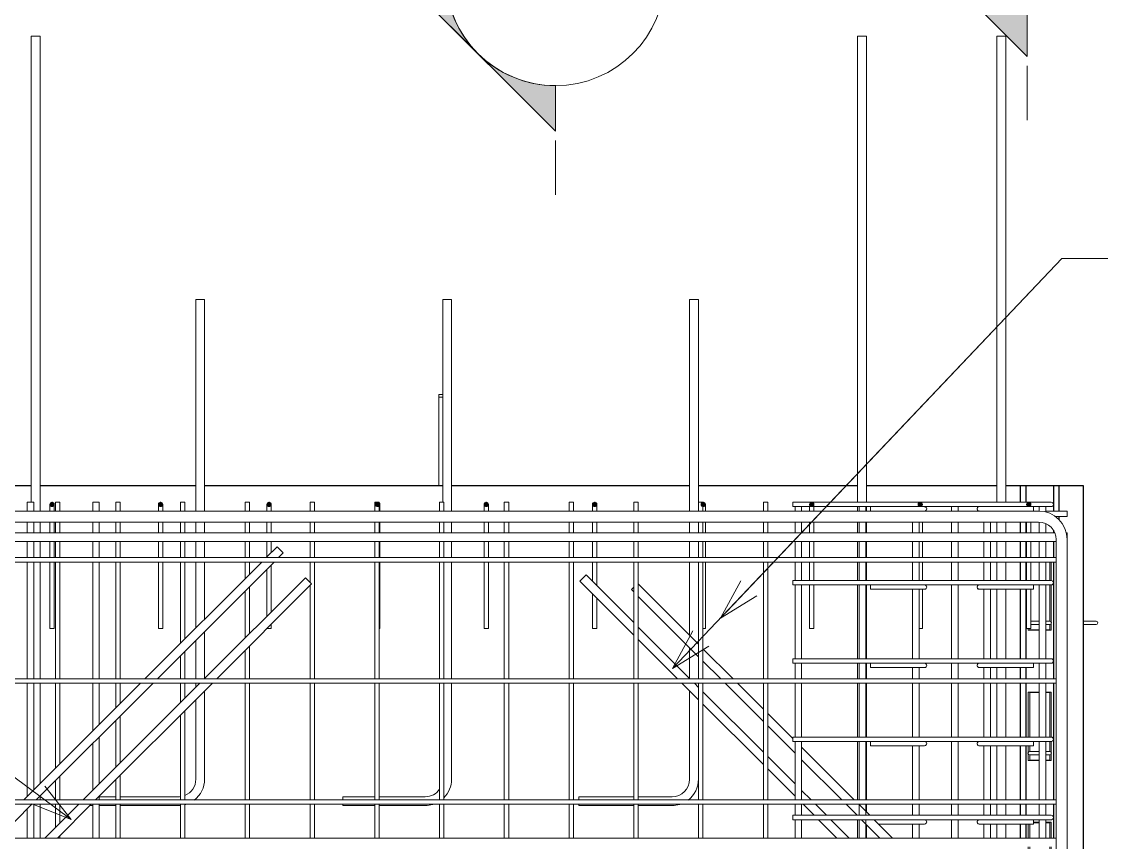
# Model space of a CAD drawing. Header units: millimetres. Extents: x 65441 to 98797, y 2255 to 31386.
# Drawn here: x 68707 to 70675, y 5549 to 7046 of the extents above; entities that cross this region are included whole.
import ezdxf

# ---------------------------------------------------------------- set-up
doc = ezdxf.new("R2010")
doc.units = ezdxf.units.MM
for name, color, linetype, lineweight in [('A-GENM', 13, 'Continuous', 18), ('A-WALL', 113, 'Continuous', 25), ('G-ANNO-SYMB', 111, 'Continuous', 9), ('S-RBAR', 171, 'Continuous', 18), ('S-RBAR-IDEN', 171, 'Continuous', 9)]:
    doc.layers.add(name, color=color, linetype=linetype, lineweight=lineweight)

# ---------------------------------------------------------------- blocks, each defined once
blk = doc.blocks.new('loopbox down bent - Wire Loop-600440-Elevation Front')
at = {"layer": 'A-GENM'}
for p, q in [((70644.6, 3908.8), (70643, 3908.8)), ((70643, 3902.7), (70644.6, 3902.7)), ((70668.9, 3905.8), (70668.1, 3905.8))]:
    blk.add_line(p, q, dxfattribs=at)
at = {"layer": 'A-GENM', "flags": 128}
for points in [[(70644.6, 3908.8), (70656.5, 3908.8), (70664.4, 3908.8), (70665.8, 3908.8)], [(70665.8, 3908.8), (70661.8, 3908.8), (70651.5, 3908.8), (70644.6, 3908.8)], [(70644.6, 3902.7), (70656.5, 3902.7), (70664.4, 3902.7), (70665.8, 3902.7)], [(70665.8, 3902.7), (70661.8, 3902.7), (70651.5, 3902.7), (70644.6, 3902.7)], [(70665.8, 3908.8), (70668.3, 3907.4), (70668.8, 3905.8)], [(70668.8, 3905.8), (70667.4, 3903.2), (70665.8, 3902.7)]]:
    blk.add_lwpolyline(points, dxfattribs=at)
blk = doc.blocks.new('loopbox down bent - Wire Loop-V7-Elevation Front')
at = {"layer": 'A-GENM'}
for p, q in [((70542, 5823.7), (70542, 5741.6)), ((70543.2, 5823.7), (70542.1, 5823.7)), ((70543.2, 5823.7), (70544.8, 5823.7)), ((70544.8, 5823.7), (70544.8, 5741.6)), ((70544.8, 5823.7), (70562, 5823.7)), ((70562, 5822.8), (70544.8, 5822.8)), ((70574, 5823.7), (70581.2, 5823.7)), ((70581.2, 5822.8), (70574, 5822.8)), ((70581.2, 5823.7), (70582.8, 5823.7)), ((70581.2, 5823.7), (70581.2, 5741.6)), ((70584, 5823.7), (70582.8, 5823.7)), ((70584, 5741.6), (70584, 5823.7)), ((70581.2, 5733.6), (70581.2, 5715.2)), ((70584, 5711.3), (70584, 5733.6)), ((70542, 5725.6), (70542, 5713.3)), ((70542, 5713.2), (70542, 5698.8)), ((70544.5, 5715.3), (70544.7, 5715.3)), ((70544.7, 5709.2), (70544.5, 5709.2)), ((70544.8, 5725.6), (70544.8, 5715.2)), ((70544.8, 5709.3), (70544.8, 5698.8)), ((70581.2, 5709.3), (70581.2, 5698.8)), ((70581.4, 5715.3), (70581.6, 5715.3)), ((70581.6, 5709.2), (70581.4, 5709.2)), ((70584, 5698.8), (70584, 5711.2)), ((70542.1, 5698.8), (70543.2, 5698.8)), ((70544.8, 5698.8), (70543.2, 5698.8)), ((70544.8, 5699.6), (70562, 5699.6)), ((70562, 5698.8), (70544.8, 5698.8)), ((70574, 5699.6), (70581.2, 5699.6)), ((70581.2, 5698.8), (70574, 5698.8)), ((70582.8, 5698.8), (70581.2, 5698.8)), ((70582.8, 5698.8), (70584, 5698.8))]:
    blk.add_line(p, q, dxfattribs=at)
at = {"layer": 'A-GENM', "flags": 128}
for points in [[(70541.5, 5712.3), (70542.9, 5714.8), (70544.5, 5715.3)], [(70544.5, 5709.2), (70542, 5710.6), (70541.5, 5712.3)], [(70562, 5715.3), (70555.3, 5715.3), (70546.5, 5715.3), (70544.5, 5715.3)], [(70544.5, 5709.2), (70548.5, 5709.2), (70558.7, 5709.2), (70562, 5709.2)], [(70581.6, 5715.3), (70577.6, 5715.3), (70574, 5715.3)], [(70574, 5709.2), (70579.6, 5709.2), (70581.6, 5709.2)], [(70581.6, 5715.3), (70584.1, 5713.9), (70584.6, 5712.3)], [(70584.6, 5712.3), (70583.2, 5709.7), (70581.6, 5709.2)]]:
    blk.add_lwpolyline(points, dxfattribs=at)
at = {"layer": 'A-GENM'}
for start_param, end_param in [(0.108567, 0.261799), (2.879793, 3.101861), (5.759587, 6.174619), (3.255247, 3.349095)]:
    blk.add_ellipse((70548.6, 5712.3), major_axis=(0, 3.04), ratio=0.992467, start_param=start_param, end_param=end_param, dxfattribs=at)
blk = doc.blocks.new('loopbox down bent - Wire Loop-V8-Elevation Front')
at = {"layer": 'A-GENM'}
for p, q in [((70542, 5582.9), (70542, 5557.5)), ((70544.8, 5582.9), (70544.8, 5557.5)), ((70551.5, 5586.2), (70562, 5586.2)), ((70562, 5585.3), (70551.5, 5585.3)), ((70574, 5586.2), (70581.2, 5586.2)), ((70581.2, 5585.3), (70574, 5585.3)), ((70581.2, 5586.2), (70582.8, 5586.2)), ((70581.2, 5586.2), (70581.2, 5557.5)), ((70584, 5586.2), (70582.8, 5586.2)), ((70584, 5557.5), (70584, 5586.2)), ((70542, 5541.5), (70542, 5517.3)), ((70544.8, 5541.5), (70544.8, 5517.3)), ((70581.2, 5541.5), (70581.2, 5517.3)), ((70584, 5517.3), (70584, 5541.5)), ((70542, 5497.3), (70542, 5475.8)), ((70544.8, 5497.3), (70544.8, 5477.7)), ((70581.2, 5497.3), (70581.2, 5477.7)), ((70584, 5473.8), (70584, 5497.3)), ((70542, 5475.7), (70542, 5461.3)), ((70544.5, 5477.8), (70544.7, 5477.8)), ((70544.7, 5471.7), (70544.5, 5471.7)), ((70544.8, 5471.8), (70544.8, 5461.3)), ((70581.2, 5471.8), (70581.2, 5461.3)), ((70581.4, 5477.8), (70581.6, 5477.8)), ((70581.6, 5471.7), (70581.4, 5471.7)), ((70584, 5461.3), (70584, 5473.7)), ((70542.1, 5461.3), (70543.2, 5461.3)), ((70544.8, 5461.3), (70543.2, 5461.3)), ((70544.8, 5462.1), (70562, 5462.1)), ((70562, 5461.3), (70544.8, 5461.3)), ((70574, 5462.1), (70581.2, 5462.1)), ((70581.2, 5461.3), (70574, 5461.3)), ((70582.8, 5461.3), (70581.2, 5461.3)), ((70582.8, 5461.3), (70584, 5461.3))]:
    blk.add_line(p, q, dxfattribs=at)
at = {"layer": 'A-GENM', "flags": 128}
for points in [[(70541.5, 5474.7), (70542.9, 5477.3), (70544.5, 5477.8)], [(70544.5, 5471.7), (70542, 5473.1), (70541.5, 5474.7)], [(70562, 5477.8), (70555.3, 5477.8), (70546.5, 5477.8), (70544.5, 5477.8)], [(70544.5, 5471.7), (70548.5, 5471.7), (70558.7, 5471.7), (70562, 5471.7)], [(70581.6, 5477.8), (70577.6, 5477.8), (70574, 5477.8)], [(70574, 5471.7), (70579.6, 5471.7), (70581.6, 5471.7)], [(70581.6, 5477.8), (70584.1, 5476.4), (70584.6, 5474.7)], [(70584.6, 5474.7), (70583.2, 5472.2), (70581.6, 5471.7)]]:
    blk.add_lwpolyline(points, dxfattribs=at)
at = {"layer": 'A-GENM'}
for start_param, end_param in [(0.108567, 0.261799), (2.879793, 3.101861), (5.759587, 6.174619), (3.255247, 3.349095)]:
    blk.add_ellipse((70548.6, 5474.7), major_axis=(0, 3.04), ratio=0.992467, start_param=start_param, end_param=end_param, dxfattribs=at)
blk = doc.blocks.new('loopbox down bent - Wire Loop-V9-Elevation Front')
at = {"layer": 'A-GENM'}
for p, q in [((70562, 6060.3), (70547, 6060.3)), ((70581.2, 6060.3), (70574, 6060.3)), ((70581.2, 6060.7), (70581.2, 6027)), ((70584, 6027), (70584, 6060.7)), ((70581.2, 6019), (70581.2, 5952.7)), ((70584, 5948.8), (70584, 6019)), ((70581.2, 5946.8), (70581.2, 5936.3)), ((70581.4, 5952.8), (70581.6, 5952.8)), ((70581.6, 5946.7), (70581.4, 5946.7)), ((70584, 5936.3), (70584, 5948.7)), ((70542, 5939.7), (70542, 5936.3)), ((70542.1, 5936.3), (70543.2, 5936.3)), ((70544.8, 5936.3), (70543.2, 5936.3)), ((70544.8, 5939.7), (70544.8, 5936.3)), ((70544.8, 5937.1), (70562, 5937.1)), ((70562, 5936.3), (70544.8, 5936.3)), ((70574, 5937.1), (70581.2, 5937.1)), ((70581.2, 5936.3), (70574, 5936.3)), ((70582.8, 5936.3), (70581.2, 5936.3)), ((70582.8, 5936.3), (70584, 5936.3))]:
    blk.add_line(p, q, dxfattribs=at)
at = {"layer": 'A-GENM', "flags": 128}
for points in [[(70562, 5952.8), (70555.3, 5952.8), (70547, 5952.8)], [(70547, 5946.7), (70548.5, 5946.7), (70558.7, 5946.7), (70562, 5946.7)], [(70581.6, 5952.8), (70577.6, 5952.8), (70574, 5952.8)], [(70574, 5946.7), (70579.6, 5946.7), (70581.6, 5946.7)], [(70581.6, 5952.8), (70584.1, 5951.4), (70584.6, 5949.8)], [(70584.6, 5949.8), (70583.2, 5947.2), (70581.6, 5946.7)]]:
    blk.add_lwpolyline(points, dxfattribs=at)
at = {"layer": 'A-GENM'}
for start_param, end_param in [(0.108567, 0.261799), (2.879793, 3.101861), (5.759587, 6.174619), (3.255247, 3.349095)]:
    blk.add_ellipse((70548.6, 5949.8), major_axis=(0, 3.04), ratio=0.992467, start_param=start_param, end_param=end_param, dxfattribs=at)
blk = doc.blocks.new('RR spread anchor face based - RR-SA-2_5-250-V10-Elevation Front')
at = {"layer": 'A-GENM'}
for p, q in [((69468, 6361.2), (69468, 6366.2)), ((69468, 6366.2), (69475, 6366.2)), ((69468, 6199.7), (69468, 6361.2)), ((69475, 6361.2), (69468, 6361.2))]:
    blk.add_line(p, q, dxfattribs=at)
blk = doc.blocks.new('Detail View - M_Section Head - Filled SHOP DWG-600895-Elevation Front')
at = {"layer": 'G-ANNO-SYMB'}
h = blk.add_hatch(color=256, dxfattribs=at)
edge = h.paths.add_edge_path()
edge.add_line((70755.3, 4802.6), (70838.2, 4802.6))
edge.add_arc((71038.2, 4802.6), 200, 180, 225)
edge.add_line((70896.8, 4661.2), (70755.3, 4802.6))
h = blk.add_hatch(color=256, dxfattribs=at)
edge = h.paths.add_edge_path()
edge.add_line((71321, 4802.6), (71179.6, 4661.2))
edge.add_arc((71038.2, 4802.6), 200, 315, 360)
edge.add_line((71238.2, 4802.6), (71321, 4802.6))
h = blk.add_hatch(color=256, dxfattribs=at)
edge = h.paths.add_edge_path()
edge.add_line((71038.2, 4519.8), (70896.8, 4661.2))
edge.add_arc((71038.2, 4802.6), 200, 225, 270)
edge.add_line((71038.2, 4602.6), (71038.2, 4519.8))
h = blk.add_hatch(color=256, dxfattribs=at)
edge = h.paths.add_edge_path()
edge.add_line((71038.2, 4519.8), (71038.2, 4602.6))
edge.add_arc((71038.2, 4802.6), 200, 270, 315)
edge.add_line((71179.6, 4661.2), (71038.2, 4519.8))
for p, q in [((71038.2, 4519.8), (70755.3, 4802.6)), ((70838.2, 4802.6), (70755.3, 4802.6)), ((70755.3, 4802.6), (70896.8, 4661.2)), ((70838.2, 4802.6), (70755.3, 4802.6)), ((71038.2, 4519.8), (71321, 4802.6)), ((71179.6, 4661.2), (71321, 4802.6)), ((71238.2, 4802.6), (71321, 4802.6)), ((71321, 4802.6), (71238.2, 4802.6)), ((70896.8, 4661.2), (71038.2, 4519.8)), ((71038.2, 4519.8), (71179.6, 4661.2)), ((71038.2, 4602.6), (71038.2, 4519.8)), ((71038.2, 4519.8), (71038.2, 4602.6))]:
    blk.add_line(p, q, dxfattribs=at)
for start, end in [(360, 180), (180, 360), (180, 225), (315, 0), (225, 270), (270, 315)]:
    blk.add_arc((71038.2, 4802.6), 200, start, end, dxfattribs=at)

msp = doc.modelspace()

# ---------------------------------------------------------------- hatches: boundary and pattern name
at = {"layer": 'S-RBAR'}
h = msp.add_hatch(color=256, dxfattribs=at)
edge = h.paths.add_edge_path()
edge.add_arc((68763, 6165.7), 4, 0, 360)
for points in [[(68763, 6161.7), (68767, 6165.7), (68763, 6169.7), (68759, 6165.7), (68760.5, 6164.3)], [(68960.8, 6161.7), (68964.8, 6165.7), (68960.8, 6169.7), (68956.8, 6165.7)], [(69158.6, 6161.7), (69162.6, 6165.7), (69158.6, 6169.7), (69154.6, 6165.7), (69156.7, 6163.6)], [(69356.4, 6161.7), (69360.4, 6165.7), (69356.4, 6169.7), (69352.4, 6165.7)], [(69554.2, 6161.7), (69558.2, 6165.7), (69554.2, 6169.7), (69550.2, 6165.7), (69553, 6162.9)], [(69751.9, 6161.7), (69755.9, 6165.7), (69751.9, 6169.7), (69747.9, 6165.7)], [(69949.7, 6161.7), (69953.7, 6165.7), (69949.7, 6169.7), (69945.7, 6165.7), (69949.2, 6162.2)], [(70147.5, 6161.7), (70151.5, 6165.7), (70147.5, 6169.7), (70143.5, 6165.7)], [(70345.3, 6161.7), (70349.3, 6165.7), (70345.3, 6169.7), (70341.3, 6165.7)], [(70543, 6161.7), (70547, 6165.7), (70543, 6169.7), (70539, 6165.7)]]:
    msp.add_hatch(color=256, dxfattribs=at).paths.add_polyline_path(points)
h = msp.add_hatch(color=256, dxfattribs=at)
edge = h.paths.add_edge_path()
edge.add_arc((68960.8, 6165.7), 4, 0, 360)
h = msp.add_hatch(color=256, dxfattribs=at)
edge = h.paths.add_edge_path()
edge.add_arc((69158.6, 6165.7), 4, 0, 360)
h = msp.add_hatch(color=256, dxfattribs=at)
edge = h.paths.add_edge_path()
edge.add_arc((69356.4, 6165.7), 4, 0, 360)
h = msp.add_hatch(color=256, dxfattribs=at)
edge = h.paths.add_edge_path()
edge.add_arc((69554.2, 6165.7), 4, 0, 360)
h = msp.add_hatch(color=256, dxfattribs=at)
edge = h.paths.add_edge_path()
edge.add_arc((69751.9, 6165.7), 4, 0, 360)
h = msp.add_hatch(color=256, dxfattribs=at)
edge = h.paths.add_edge_path()
edge.add_arc((69949.7, 6165.7), 4, 0, 360)
h = msp.add_hatch(color=256, dxfattribs=at)
edge = h.paths.add_edge_path()
edge.add_arc((70147.5, 6165.7), 4, 0, 360)
h = msp.add_hatch(color=256, dxfattribs=at)
edge = h.paths.add_edge_path()
edge.add_arc((70345.3, 6165.7), 4, 0, 360)
h = msp.add_hatch(color=256, dxfattribs=at)
edge = h.paths.add_edge_path()
edge.add_arc((70543, 6165.7), 4, 0, 360)

# ---------------------------------------------------------------- linework, layer by layer
at = {"layer": 'A-WALL'}
for p, q in [((68725, 6199.7), (68391, 6199.7)), ((69025, 6199.7), (68741, 6199.7)), ((69475, 6199.7), (69041, 6199.7)), ((69925, 6199.7), (69491, 6199.7)), ((70231, 6199.7), (69941, 6199.7)), ((70485, 6199.7), (70247, 6199.7)), ((70643, 6199.7), (70501, 6199.7)), ((70528, 6169.7), (70528, 6199.7)), ((70538, 6169.7), (70538, 6199.7)), ((70588, 6199.7), (70588, 6153.7)), ((70598, 6199.7), (70598, 6153.7)), ((70643, 3269.7), (70643, 6199.7)), ((70598, 6143.7), (70598, 6138.2)), ((70528, 6114.2), (70528, 6133.7)), ((70538, 6114.2), (70538, 6133.7)), ((70588, 6118.7), (70588, 6114.2)), ((70528, 6068.7), (70528, 6098.2)), ((70538, 6068.7), (70538, 6098.2)), ((70588, 6098.2), (70588, 6068.7)), ((70528, 6027), (70528, 6060.7)), ((70538, 6027), (70538, 6060.7)), ((70588, 6060.7), (70588, 5847.8)), ((70528, 5884.3), (70528, 6011)), ((70538, 5884.3), (70538, 6011)), ((70528, 5847.8), (70528, 5868.3)), ((70538, 5847.8), (70538, 5868.3)), ((70528, 5741.6), (70528, 5839.8)), ((70538, 5741.6), (70538, 5839.8)), ((70588, 5839.8), (70588, 5627)), ((70528, 5627), (70528, 5725.6)), ((70538, 5627), (70538, 5725.6)), ((70528, 5598.9), (70528, 5619)), ((70538, 5598.9), (70538, 5619)), ((70588, 5619), (70588, 5557.5)), ((70528, 5557.5), (70528, 5582.9)), ((70538, 5557.5), (70538, 5582.9))]:
    msp.add_line(p, q, dxfattribs=at)
at = {"layer": 'G-ANNO-SYMB'}
for p, q in [((70540.3, 6965.3), (70540.3, 6866.2)), ((69680.3, 6829.4), (69680.3, 6730.3))]:
    msp.add_line(p, q, dxfattribs=at)
at = {"layer": 'S-RBAR'}
for p, q in [((68725, 7019.7), (68725, 6169.7)), ((68725, 7019.7), (68741, 7019.7)), ((68741, 7019.7), (68741, 6153.7)), ((70231, 7019.7), (70231, 6169.7)), ((70231, 7019.7), (70247, 7019.7)), ((70247, 7019.7), (70247, 6169.7)), ((70485, 7019.7), (70485, 6169.7)), ((70485, 7019.7), (70501, 7019.7)), ((70501, 7019.7), (70501, 6169.7)), ((69025, 6539.7), (69025, 6153.7)), ((69025, 6539.7), (69041, 6539.7)), ((69041, 6539.7), (69041, 6153.7)), ((69475, 6539.7), (69475, 6169.7)), ((69475, 6539.7), (69491, 6539.7)), ((69491, 6539.7), (69491, 6153.7)), ((69925, 6539.7), (69925, 6153.7)), ((69925, 6539.7), (69941, 6539.7)), ((69941, 6539.7), (69941, 6153.7)), ((68729.6, 6169.7), (68717.6, 6169.7)), ((68717.6, 6153.7), (68717.6, 6169.7)), ((68729.6, 6153.7), (68729.6, 6169.7)), ((68763, 6169.7), (68759, 6165.7)), ((68759, 6154.3), (68759, 6165.7)), ((68759, 6165.7), (68760.5, 6164.3)), ((68760.5, 6164.3), (68763, 6161.7)), ((68767, 6165.7), (68763, 6169.7)), ((68763, 6161.7), (68767, 6165.7)), ((68767, 6154.3), (68767, 6165.7)), ((68777, 6169.7), (68769, 6169.7)), ((68769, 6153.7), (68769, 6169.7)), ((68777, 6153.7), (68777, 6169.7)), ((68849, 6169.7), (68837, 6169.7)), ((68837, 6153.7), (68837, 6169.7)), ((68849, 6153.7), (68849, 6169.7)), ((68887, 6169.7), (68879, 6169.7)), ((68879, 6153.7), (68879, 6169.7)), ((68887, 6153.7), (68887, 6169.7)), ((68960.8, 6169.7), (68956.8, 6165.7)), ((68956.8, 6154.3), (68956.8, 6165.7)), ((68956.8, 6165.7), (68960.8, 6161.7)), ((68964.8, 6165.7), (68960.8, 6169.7)), ((68960.8, 6161.7), (68964.8, 6165.7)), ((68964.8, 6154.3), (68964.8, 6165.7)), ((69005.1, 6169.7), (68997.1, 6169.7)), ((68997.1, 6153.7), (68997.1, 6169.7)), ((69005.1, 6153.7), (69005.1, 6169.7)), ((69123.1, 6169.7), (69115.1, 6169.7)), ((69115.1, 6153.7), (69115.1, 6169.7)), ((69123.1, 6153.7), (69123.1, 6169.7)), ((69158.6, 6169.7), (69154.6, 6165.7)), ((69154.6, 6154.3), (69154.6, 6165.7)), ((69154.6, 6165.7), (69156.7, 6163.6)), ((69156.7, 6163.6), (69158.6, 6161.7)), ((69162.6, 6165.7), (69158.6, 6169.7)), ((69158.6, 6161.7), (69162.6, 6165.7)), ((69162.6, 6154.3), (69162.6, 6165.7)), ((69241.1, 6169.7), (69233.1, 6169.7)), ((69233.1, 6153.7), (69233.1, 6169.7)), ((69241.1, 6153.7), (69241.1, 6169.7)), ((69359.2, 6169.7), (69351.2, 6169.7)), ((69351.2, 6153.7), (69351.2, 6169.7)), ((69356.4, 6169.7), (69352.4, 6165.7)), ((69352.4, 6165.7), (69356.4, 6161.7)), ((69360.4, 6165.7), (69356.4, 6169.7)), ((69356.4, 6161.7), (69360.4, 6165.7)), ((69359.2, 6153.7), (69359.2, 6169.7)), ((69360.4, 6154.3), (69360.4, 6165.7)), ((69477.2, 6169.7), (69469.2, 6169.7)), ((69469.2, 6153.7), (69469.2, 6169.7)), ((69477.2, 6153.7), (69477.2, 6169.7)), ((69554.2, 6169.7), (69550.2, 6165.7)), ((69550.2, 6154.3), (69550.2, 6165.7)), ((69550.2, 6165.7), (69553, 6162.9)), ((69553, 6162.9), (69554.2, 6161.7)), ((69558.2, 6165.7), (69554.2, 6169.7)), ((69554.2, 6161.7), (69558.2, 6165.7)), ((69558.2, 6154.3), (69558.2, 6165.7)), ((69595.2, 6169.7), (69587.2, 6169.7)), ((69587.2, 6153.7), (69587.2, 6169.7)), ((69595.2, 6153.7), (69595.2, 6169.7)), ((69713.2, 6169.7), (69705.2, 6169.7)), ((69705.2, 6153.7), (69705.2, 6169.7)), ((69713.2, 6153.7), (69713.2, 6169.7)), ((69751.9, 6169.7), (69747.9, 6165.7)), ((69747.9, 6154.3), (69747.9, 6165.7)), ((69747.9, 6165.7), (69751.9, 6161.7)), ((69755.9, 6165.7), (69751.9, 6169.7)), ((69751.9, 6161.7), (69755.9, 6165.7)), ((69755.9, 6154.3), (69755.9, 6165.7)), ((69831.3, 6169.7), (69823.3, 6169.7)), ((69823.3, 6153.7), (69823.3, 6169.7)), ((69831.3, 6153.7), (69831.3, 6169.7)), ((69949.3, 6169.7), (69941.3, 6169.7)), ((69941.3, 6153.7), (69941.3, 6169.7)), ((69949.7, 6169.7), (69945.7, 6165.7)), ((69945.7, 6165.7), (69949.2, 6162.2)), ((69949.2, 6162.2), (69949.7, 6161.7)), ((69949.3, 6153.7), (69949.3, 6169.7)), ((69953.7, 6165.7), (69949.7, 6169.7)), ((69949.7, 6161.7), (69953.7, 6165.7)), ((69953.7, 6154.3), (69953.7, 6165.7)), ((70067.3, 6169.7), (70059.3, 6169.7)), ((70059.3, 6153.7), (70059.3, 6169.7)), ((70067.3, 6153.7), (70067.3, 6169.7)), ((70113, 6169.7), (70564, 6169.7)), ((70113, 6161.7), (70113, 6169.7)), ((70113, 6161.7), (70564, 6161.7)), ((70117, 6153.7), (70117, 6161.7)), ((70129, 6153.7), (70129, 6161.7)), ((70147.5, 6169.7), (70143.5, 6165.7)), ((70143.5, 6165.7), (70147.5, 6161.7)), ((70143.5, 6154.3), (70143.5, 6162.9)), ((70151.5, 6165.7), (70147.5, 6169.7)), ((70147.5, 6161.7), (70151.5, 6165.7)), ((70151.5, 6154.3), (70151.5, 6162.9)), ((70231, 6161.7), (70231, 6153.7)), ((70234, 6153.7), (70234, 6161.7)), ((70246, 6153.7), (70246, 6161.7)), ((70247, 6161.7), (70247, 6153.7)), ((70254.6, 6153.7), (70254.6, 6161.7)), ((70345.3, 6169.7), (70341.3, 6165.7)), ((70341.3, 6165.7), (70345.3, 6161.7)), ((70349.3, 6165.7), (70345.3, 6169.7)), ((70345.3, 6161.7), (70349.3, 6165.7)), ((70402.4, 6153.7), (70402.4, 6161.7)), ((70414.4, 6153.7), (70414.4, 6161.7)), ((70543, 6169.7), (70539, 6165.7)), ((70539, 6165.7), (70543, 6161.7)), ((70547, 6165.7), (70543, 6169.7)), ((70543, 6161.7), (70547, 6165.7)), ((70551.5, 6161.7), (70551.5, 6153.7)), ((70562, 6153.6), (70562, 6161.7)), ((70584, 6169.7), (70564, 6169.7)), ((70584, 6161.7), (70564, 6161.7)), ((70574, 6152), (70574, 6161.7)), ((66965, 6153.7), (70561, 6153.7)), ((70561, 6153.7), (70562, 6153.7)), ((70574, 6153.7), (70613, 6153.7)), ((70591, 6143.7), (70613, 6143.7)), ((70613, 6143.7), (70613, 6153.7)), ((66965, 6133.7), (70561, 6133.7)), ((68717.6, 6114.2), (68717.6, 6133.7)), ((68729.6, 6114.2), (68729.6, 6133.7)), ((68741, 6133.7), (68741, 6114.2)), ((68759, 6114.2), (68759, 6133.7)), ((68767, 6114.2), (68767, 6133.7)), ((68769, 6133.7), (68769, 6114.2)), ((68769, 6114.2), (68769, 6133.7)), ((68777, 6133.7), (68777, 6114.2)), ((68777, 6114.2), (68777, 6133.7)), ((68837, 6114.2), (68837, 6133.7)), ((68849, 6114.2), (68849, 6133.7)), ((68879, 6133.7), (68879, 6114.2)), ((68879, 6114.2), (68879, 6133.7)), ((68887, 6133.7), (68887, 6114.2)), ((68887, 6114.2), (68887, 6133.7)), ((68956.8, 6114.2), (68956.8, 6133.7)), ((68964.8, 6114.2), (68964.8, 6133.7)), ((68997.1, 6133.7), (68997.1, 6114.2)), ((68997.1, 6114.2), (68997.1, 6133.7)), ((69005.1, 6133.7), (69005.1, 6114.2)), ((69005.1, 6114.2), (69005.1, 6133.7)), ((69025, 6133.7), (69025, 6114.2)), ((69041, 6133.7), (69041, 6114.2)), ((69115.1, 6133.7), (69115.1, 6114.2)), ((69115.1, 6114.2), (69115.1, 6133.7)), ((69123.1, 6133.7), (69123.1, 6114.2)), ((69123.1, 6114.2), (69123.1, 6133.7)), ((69154.6, 6114.2), (69154.6, 6133.7)), ((69162.6, 6114.2), (69162.6, 6133.7)), ((69233.1, 6133.7), (69233.1, 6114.2)), ((69233.1, 6114.2), (69233.1, 6133.7)), ((69241.1, 6133.7), (69241.1, 6114.2)), ((69241.1, 6114.2), (69241.1, 6133.7)), ((69351.2, 6133.7), (69351.2, 6114.2)), ((69351.2, 6114.2), (69351.2, 6133.7)), ((69359.2, 6133.7), (69359.2, 6114.2)), ((69359.2, 6114.2), (69359.2, 6133.7)), ((69360.4, 6114.2), (69360.4, 6133.7)), ((69469.2, 6133.7), (69469.2, 6114.2)), ((69469.2, 6114.2), (69469.2, 6133.7)), ((69477.2, 6133.7), (69477.2, 6114.2)), ((69477.2, 6114.2), (69477.2, 6133.7)), ((69491, 6133.7), (69491, 6114.2)), ((69550.2, 6114.2), (69550.2, 6133.7)), ((69558.2, 6114.2), (69558.2, 6133.7)), ((69587.2, 6133.7), (69587.2, 6114.2)), ((69587.2, 6114.2), (69587.2, 6133.7)), ((69595.2, 6133.7), (69595.2, 6114.2)), ((69595.2, 6114.2), (69595.2, 6133.7)), ((69705.2, 6133.7), (69705.2, 6114.2)), ((69705.2, 6114.2), (69705.2, 6133.7)), ((69713.2, 6133.7), (69713.2, 6114.2)), ((69713.2, 6114.2), (69713.2, 6133.7)), ((69747.9, 6114.2), (69747.9, 6133.7)), ((69755.9, 6114.2), (69755.9, 6133.7)), ((69823.3, 6133.7), (69823.3, 6114.2)), ((69823.3, 6114.2), (69823.3, 6133.7)), ((69831.3, 6133.7), (69831.3, 6114.2)), ((69831.3, 6114.2), (69831.3, 6133.7)), ((69925, 6133.7), (69925, 6114.2)), ((69941, 6133.7), (69941, 6114.2)), ((69941.3, 6133.7), (69941.3, 6114.2)), ((69941.3, 6114.2), (69941.3, 6133.7)), ((69949.3, 6133.7), (69949.3, 6114.2)), ((69949.3, 6114.2), (69949.3, 6133.7)), ((69953.7, 6114.2), (69953.7, 6133.7)), ((70059.3, 6133.7), (70059.3, 6114.2)), ((70059.3, 6114.2), (70059.3, 6133.7)), ((70067.3, 6133.7), (70067.3, 6114.2)), ((70067.3, 6114.2), (70067.3, 6133.7)), ((70117, 6114.2), (70117, 6133.7)), ((70129, 6114.2), (70129, 6133.7)), ((70143.5, 6114.2), (70143.5, 6133.7)), ((70151.5, 6114.2), (70151.5, 6133.7)), ((70231, 6133.7), (70231, 6114.2)), ((70234, 6114.2), (70234, 6133.7)), ((70246, 6114.2), (70246, 6133.7)), ((70247, 6133.7), (70247, 6114.2)), ((70331, 6114.2), (70331, 6133.7)), ((70343, 6114.2), (70343, 6133.7)), ((70349.3, 6114.2), (70349.3, 6133.7)), ((70402.4, 6114.2), (70402.4, 6133.7)), ((70414.4, 6114.2), (70414.4, 6133.7)), ((70461.3, 6114.2), (70461.3, 6133.7)), ((70473.3, 6114.2), (70473.3, 6133.7)), ((70485, 6133.7), (70485, 6114.2)), ((70501, 6133.7), (70501, 6114.2)), ((70539, 6114.2), (70539, 6133.7)), ((70547, 6114.2), (70547, 6133.7)), ((70562, 6114.2), (70562, 6133.6)), ((70574, 6114.2), (70574, 6130.7)), ((66935.9, 6114.2), (70590.2, 6114.2)), ((70593, 6101.7), (70593, 5353.7)), ((70611.4, 6114.2), (70613, 6114.2)), ((70613, 6101.7), (70613, 6114.2)), ((70613, 6101.7), (70613, 5353.7)), ((66933, 6098.2), (70593, 6098.2)), ((68717.6, 6068.7), (68717.6, 6098.2)), ((68729.6, 6068.7), (68729.6, 6098.2)), ((68741, 6098.2), (68741, 6068.7)), ((68759, 6068.7), (68759, 6098.2)), ((68767, 6068.7), (68767, 6098.2)), ((68769, 6098.2), (68769, 6068.7)), ((68769, 6068.7), (68769, 6098.2)), ((68777, 6098.2), (68777, 6068.7)), ((68777, 6068.7), (68777, 6098.2)), ((68837, 6068.7), (68837, 6098.2)), ((68849, 6068.7), (68849, 6098.2)), ((68879, 6098.2), (68879, 6068.7)), ((68879, 6068.7), (68879, 6098.2)), ((68887, 6098.2), (68887, 6068.7)), ((68887, 6068.7), (68887, 6098.2)), ((68956.8, 6068.7), (68956.8, 6098.2)), ((68964.8, 6068.7), (68964.8, 6098.2)), ((68997.1, 6098.2), (68997.1, 6068.7)), ((68997.1, 6068.7), (68997.1, 6098.2)), ((69005.1, 6098.2), (69005.1, 6068.7)), ((69005.1, 6068.7), (69005.1, 6098.2)), ((69025, 6098.2), (69025, 6068.7)), ((69041, 6098.2), (69041, 6068.7)), ((69115.1, 6098.2), (69115.1, 6068.7)), ((69115.1, 6068.7), (69115.1, 6098.2)), ((69123.1, 6098.2), (69123.1, 6068.7)), ((69123.1, 6068.7), (69123.1, 6098.2)), ((69173, 6088.5), (69153.2, 6068.7)), ((69154.6, 6070.1), (69154.6, 6098.2)), ((69162.6, 6078.1), (69162.6, 6098.2)), ((69173, 6088.5), (69184.3, 6077.2)), ((69233.1, 6098.2), (69233.1, 6068.7)), ((69233.1, 6068.7), (69233.1, 6098.2)), ((69241.1, 6098.2), (69241.1, 6068.7)), ((69241.1, 6068.7), (69241.1, 6098.2)), ((69351.2, 6098.2), (69351.2, 6068.7)), ((69351.2, 6068.7), (69351.2, 6098.2)), ((69359.2, 6098.2), (69359.2, 6068.7)), ((69359.2, 6068.7), (69359.2, 6098.2)), ((69360.4, 6068.7), (69360.4, 6098.2)), ((69469.2, 6098.2), (69469.2, 6068.7)), ((69469.2, 6068.7), (69469.2, 6098.2)), ((69477.2, 6098.2), (69477.2, 6068.7)), ((69477.2, 6068.7), (69477.2, 6098.2)), ((69491, 6098.2), (69491, 6068.7)), ((69550.2, 6068.7), (69550.2, 6098.2)), ((69558.2, 6068.7), (69558.2, 6098.2)), ((69587.2, 6098.2), (69587.2, 6068.7)), ((69587.2, 6068.7), (69587.2, 6098.2)), ((69595.2, 6098.2), (69595.2, 6068.7)), ((69595.2, 6068.7), (69595.2, 6098.2)), ((69705.2, 6098.2), (69705.2, 6068.7)), ((69705.2, 6068.7), (69705.2, 6098.2)), ((69713.2, 6098.2), (69713.2, 6068.7)), ((69713.2, 6068.7), (69713.2, 6098.2)), ((69747.9, 6068.7), (69747.9, 6098.2)), ((69755.9, 6068.7), (69755.9, 6098.2)), ((69823.3, 6098.2), (69823.3, 6068.7)), ((69823.3, 6068.7), (69823.3, 6098.2)), ((69831.3, 6098.2), (69831.3, 6068.7)), ((69831.3, 6068.7), (69831.3, 6098.2)), ((69925, 6098.2), (69925, 6068.7)), ((69941, 6098.2), (69941, 6068.7)), ((69941.3, 6098.2), (69941.3, 6068.7)), ((69941.3, 6068.7), (69941.3, 6098.2)), ((69949.3, 6098.2), (69949.3, 6068.7)), ((69949.3, 6068.7), (69949.3, 6098.2)), ((69953.7, 6068.7), (69953.7, 6098.2)), ((70059.3, 6098.2), (70059.3, 6068.7)), ((70059.3, 6068.7), (70059.3, 6098.2)), ((70067.3, 6098.2), (70067.3, 6068.7)), ((70067.3, 6068.7), (70067.3, 6098.2)), ((70117, 6068.7), (70117, 6098.2)), ((70129, 6068.7), (70129, 6098.2)), ((70143.5, 6068.7), (70143.5, 6098.2)), ((70151.5, 6068.7), (70151.5, 6098.2)), ((70231, 6098.2), (70231, 6068.7)), ((70234, 6068.7), (70234, 6098.2)), ((70246, 6068.7), (70246, 6098.2)), ((70247, 6098.2), (70247, 6068.7)), ((70331, 6068.7), (70331, 6098.2)), ((70343, 6068.7), (70343, 6098.2)), ((70349.3, 6068.7), (70349.3, 6098.2)), ((70402.4, 6068.7), (70402.4, 6098.2)), ((70414.4, 6068.7), (70414.4, 6098.2)), ((70461.3, 6068.7), (70461.3, 6098.2)), ((70473.3, 6068.7), (70473.3, 6098.2)), ((70485, 6098.2), (70485, 6068.7)), ((70501, 6098.2), (70501, 6068.7)), ((70539, 6068.7), (70539, 6098.2)), ((70547, 6068.7), (70547, 6098.2)), ((70562, 6068.7), (70562, 6098.2)), ((70574, 6068.7), (70574, 6098.2)), ((66933, 6068.7), (70593, 6068.7)), ((69184.3, 6077.2), (69175.8, 6068.7)), ((66933, 6060.7), (70593, 6060.7)), ((68717.6, 5847.8), (68717.6, 6060.7)), ((68729.6, 5847.8), (68729.6, 6060.7)), ((68741, 6060.7), (68741, 5847.8)), ((68759, 5939.7), (68759, 6060.7)), ((68767, 5939.7), (68767, 6060.7)), ((68769, 6060.7), (68769, 5847.8)), ((68769, 5847.8), (68769, 6060.7)), ((68777, 6060.7), (68777, 5847.8)), ((68777, 5847.8), (68777, 6060.7)), ((68837, 5847.8), (68837, 6060.7)), ((68849, 5847.8), (68849, 6060.7)), ((68879, 6060.7), (68879, 5847.8)), ((68879, 5847.8), (68879, 6060.7)), ((68887, 6060.7), (68887, 5847.8)), ((68887, 5847.8), (68887, 6060.7)), ((69145.2, 6060.7), (68932.3, 5847.8)), ((69167.8, 6060.7), (68955, 5847.8)), ((68956.8, 5939.7), (68956.8, 6060.7)), ((68964.8, 5939.7), (68964.8, 6060.7)), ((68997.1, 6060.7), (68997.1, 5912.6)), ((68997.1, 5912.6), (68997.1, 6060.7)), ((69005.1, 6060.7), (69005.1, 5920.6)), ((69005.1, 5920.6), (69005.1, 6060.7)), ((69025, 6060.7), (69025, 5940.5)), ((69041, 6060.7), (69041, 5956.5)), ((69115.1, 6060.7), (69115.1, 6030.6)), ((69115.1, 6030.6), (69115.1, 6060.7)), ((69123.1, 6060.7), (69123.1, 6038.6)), ((69123.1, 6038.6), (69123.1, 6060.7)), ((69154.6, 5962), (69154.6, 6047.5)), ((69162.6, 5970), (69162.6, 6055.5)), ((69233.1, 6060.7), (69233.1, 6023.9)), ((69233.1, 6023.9), (69233.1, 6060.7)), ((69241.1, 6060.7), (69241.1, 5847.8)), ((69241.1, 5847.8), (69241.1, 6060.7)), ((69351.2, 6060.7), (69351.2, 5847.8)), ((69351.2, 5847.8), (69351.2, 6060.7)), ((69359.2, 6060.7), (69359.2, 5847.8)), ((69359.2, 5847.8), (69359.2, 6060.7)), ((69360.4, 5939.7), (69360.4, 6060.7)), ((69469.2, 6060.7), (69469.2, 5847.8)), ((69469.2, 5847.8), (69469.2, 6060.7)), ((69477.2, 6060.7), (69477.2, 5847.8)), ((69477.2, 5847.8), (69477.2, 6060.7)), ((69491, 6060.7), (69491, 5847.8)), ((69550.2, 5939.7), (69550.2, 6060.7)), ((69558.2, 5939.7), (69558.2, 6060.7)), ((69587.2, 6060.7), (69587.2, 5847.8)), ((69587.2, 5847.8), (69587.2, 6060.7)), ((69595.2, 6060.7), (69595.2, 5847.8)), ((69595.2, 5847.8), (69595.2, 6060.7)), ((69705.2, 6060.7), (69705.2, 5847.8)), ((69705.2, 5847.8), (69705.2, 6060.7)), ((69713.2, 6060.7), (69713.2, 5847.8)), ((69713.2, 5847.8), (69713.2, 6060.7)), ((69747.9, 6025.5), (69747.9, 6060.7)), ((69755.9, 6017.5), (69755.9, 6060.7)), ((69823.3, 6060.7), (69823.3, 5847.8)), ((69823.3, 5847.8), (69823.3, 6060.7)), ((69831.3, 6060.7), (69831.3, 5847.8)), ((69831.3, 5847.8), (69831.3, 6060.7)), ((69925, 6060.7), (69925, 5927)), ((69941, 6060.7), (69941, 5911)), ((69941.3, 6060.7), (69941.3, 5847.8)), ((69941.3, 5847.8), (69941.3, 6060.7)), ((69949.3, 6060.7), (69949.3, 5847.8)), ((69949.3, 5847.8), (69949.3, 6060.7)), ((69953.7, 5939.7), (69953.7, 6060.7)), ((70059.3, 6060.7), (70059.3, 5847.8)), ((70059.3, 5847.8), (70059.3, 6060.7)), ((70067.3, 6060.7), (70067.3, 5847.8)), ((70067.3, 5847.8), (70067.3, 6060.7)), ((70117, 6027), (70117, 6060.7)), ((70129, 6027), (70129, 6060.7)), ((70143.5, 6027), (70143.5, 6060.7)), ((70151.5, 6027), (70151.5, 6060.7)), ((70231, 6060.7), (70231, 6027)), ((70234, 6027), (70234, 6060.7)), ((70246, 6027), (70246, 6060.7)), ((70247, 6060.7), (70247, 6027)), ((70331, 6027), (70331, 6060.7)), ((70343, 6027), (70343, 6060.7)), ((70349.3, 6027), (70349.3, 6060.7)), ((70402.4, 6027), (70402.4, 6060.7)), ((70414.4, 6027), (70414.4, 6060.7)), ((70461.3, 6027), (70461.3, 6060.7)), ((70473.3, 6027), (70473.3, 6060.7)), ((70485, 6060.7), (70485, 6027)), ((70501, 6060.7), (70501, 6027)), ((70539, 6027), (70539, 6060.7)), ((70547, 6027), (70547, 6060.7)), ((70562, 6027), (70562, 6060.7)), ((70574, 6027), (70574, 6060.7)), ((69224.8, 6032.2), (69040.4, 5847.8)), ((69224.8, 6032.2), (69236.1, 6020.9)), ((69724.8, 6026), (69736.2, 6037.3)), ((69724.8, 6026), (69823.3, 5927.6)), ((69736.2, 6037.3), (69823.3, 5950.2)), ((70113, 6027), (70564, 6027)), ((70113, 6019), (70113, 6027)), ((70584, 6027), (70564, 6027)), ((69236.1, 6020.9), (69063.1, 5847.8)), ((69115.1, 6008), (69115.1, 5922.5)), ((69115.1, 5922.5), (69115.1, 6008)), ((69123.1, 6016), (69123.1, 5930.5)), ((69123.1, 5930.5), (69123.1, 6016)), ((69233.1, 6017.9), (69233.1, 5847.8)), ((69233.1, 5847.8), (69233.1, 6017.9)), ((69747.9, 5939.7), (69747.9, 6002.9)), ((69819, 6010.4), (69823.3, 6014.6)), ((69819, 6010.4), (69823.3, 6006.1)), ((69831.3, 6020.8), (69941.3, 5910.7)), ((70113, 6019), (70564, 6019)), ((70117, 5884.3), (70117, 6019)), ((70129, 5884.3), (70129, 6019)), ((70143.5, 5939.7), (70143.5, 6019)), ((70151.5, 5939.7), (70151.5, 6019)), ((70231, 6019), (70231, 5884.3)), ((70234, 5884.3), (70234, 6019)), ((70246, 5884.3), (70246, 6019)), ((70247, 6019), (70247, 5884.3)), ((70254.6, 6011), (70254.6, 6019)), ((70254.6, 6011), (70278.8, 6011)), ((70318.9, 6011), (70278.8, 6011)), ((70318.9, 6011), (70353, 6011)), ((70331, 5884.3), (70331, 6011)), ((70343, 5884.3), (70343, 6011)), ((70349.3, 5939.7), (70349.3, 6011)), ((70402.4, 5884.3), (70402.4, 6019)), ((70414.4, 5884.3), (70414.4, 6019)), ((70487.2, 6011), (70453, 6011)), ((70461.3, 5884.3), (70461.3, 6011)), ((70473.3, 5884.3), (70473.3, 6011)), ((70485, 6011), (70485, 5884.3)), ((70487.2, 6011), (70527.3, 6011)), ((70501, 6011), (70501, 5884.3)), ((70551.5, 6011), (70527.3, 6011)), ((70539, 5939.7), (70539, 6011)), ((70547, 5939.7), (70547, 6011)), ((70551.5, 6019), (70551.5, 6011)), ((70562, 5884.3), (70562, 6019)), ((70584, 6019), (70564, 6019)), ((70574, 5884.3), (70574, 6019)), ((69755.9, 5939.7), (69755.9, 5994.9)), ((69831.3, 5998.1), (69941.3, 5888.1)), ((69162.6, 5939.7), (69162.6, 5947.4)), ((68767, 5939.7), (68759, 5939.7)), ((68964.8, 5939.7), (68956.8, 5939.7)), ((69041, 5933.9), (69041, 5848.4)), ((69162.6, 5939.7), (69155, 5939.7)), ((69360.4, 5939.7), (69359.2, 5939.7)), ((69558.2, 5939.7), (69550.2, 5939.7)), ((69755.9, 5939.7), (69747.9, 5939.7)), ((69831.3, 5942.2), (69925.6, 5847.8)), ((69953.7, 5939.7), (69949.3, 5939.7)), ((70151.5, 5939.7), (70143.5, 5939.7)), ((70349.3, 5939.7), (70343, 5939.7)), ((70547, 5939.7), (70539, 5939.7)), ((69025, 5917.9), (69025, 5847.8)), ((69123.1, 5907.9), (69123.1, 5847.8)), ((69123.1, 5847.8), (69123.1, 5907.9)), ((69831.3, 5919.6), (69903, 5847.8)), ((69925, 5904.3), (69925, 5848.4)), ((68997.1, 5889.9), (68997.1, 5847.8)), ((68997.1, 5847.8), (68997.1, 5889.9)), ((69005.1, 5897.9), (69005.1, 5847.8)), ((69005.1, 5847.8), (69005.1, 5897.9)), ((69115.1, 5899.9), (69115.1, 5847.8)), ((69115.1, 5847.8), (69115.1, 5899.9)), ((69941, 5888.3), (69941, 5847.8)), ((69949.3, 5902.7), (70004.2, 5847.8)), ((70113, 5884.3), (70564, 5884.3)), ((70113, 5876.3), (70113, 5884.3)), ((70584, 5884.3), (70564, 5884.3)), ((69949.3, 5880.1), (69981.6, 5847.8)), ((70113, 5876.3), (70564, 5876.3)), ((70117, 5847.8), (70117, 5876.3)), ((70129, 5847.8), (70129, 5876.3)), ((70231, 5876.3), (70231, 5847.8)), ((70234, 5847.8), (70234, 5876.3)), ((70246, 5847.8), (70246, 5876.3)), ((70247, 5876.3), (70247, 5847.8)), ((70254.6, 5868.3), (70254.6, 5876.3)), ((70254.6, 5868.3), (70278.8, 5868.3)), ((70318.9, 5868.3), (70278.8, 5868.3)), ((70318.9, 5868.3), (70353, 5868.3)), ((70331, 5847.8), (70331, 5868.3)), ((70343, 5847.8), (70343, 5868.3)), ((70402.4, 5847.8), (70402.4, 5876.3)), ((70414.4, 5847.8), (70414.4, 5876.3)), ((70487.2, 5868.3), (70453, 5868.3)), ((70461.3, 5847.8), (70461.3, 5868.3)), ((70473.3, 5847.8), (70473.3, 5868.3)), ((70485, 5868.3), (70485, 5847.8)), ((70487.2, 5868.3), (70527.3, 5868.3)), ((70501, 5868.3), (70501, 5847.8)), ((70551.5, 5868.3), (70527.3, 5868.3)), ((70551.5, 5876.3), (70551.5, 5868.3)), ((70562, 5847.8), (70562, 5876.3)), ((70584, 5876.3), (70564, 5876.3)), ((70574, 5847.8), (70574, 5876.3)), ((66933, 5847.8), (70593, 5847.8)), ((66933, 5839.8), (70593, 5839.8)), ((68924.3, 5839.8), (68711.5, 5627)), ((68717.6, 5633.1), (68717.6, 5839.8)), ((68729.6, 5645.1), (68729.6, 5839.8)), ((68947, 5839.8), (68734.1, 5627)), ((68741, 5839.8), (68741, 5656.5)), ((68769, 5839.8), (68769, 5684.5)), ((68769, 5684.5), (68769, 5839.8)), ((68777, 5839.8), (68777, 5692.5)), ((68777, 5692.5), (68777, 5839.8)), ((69032.4, 5839.8), (68819.6, 5627)), ((68837, 5752.5), (68837, 5839.8)), ((69055.1, 5839.8), (68842.2, 5627)), ((68849, 5764.5), (68849, 5839.8)), ((68879, 5839.8), (68879, 5794.5)), ((68879, 5794.5), (68879, 5839.8)), ((68887, 5839.8), (68887, 5802.5)), ((68887, 5802.5), (68887, 5839.8)), ((68997.1, 5839.8), (68997.1, 5804.5)), ((68997.1, 5804.5), (68997.1, 5839.8)), ((69005.1, 5839.8), (69005.1, 5812.5)), ((69005.1, 5812.5), (69005.1, 5839.8)), ((69025, 5839.8), (69025, 5832.4)), ((69041, 5825.8), (69041, 5664.7)), ((69115.1, 5839.8), (69115.1, 5627)), ((69115.1, 5627), (69115.1, 5839.8)), ((69123.1, 5839.8), (69123.1, 5627)), ((69123.1, 5627), (69123.1, 5839.8)), ((69233.1, 5839.8), (69233.1, 5627)), ((69233.1, 5627), (69233.1, 5839.8)), ((69241.1, 5839.8), (69241.1, 5627)), ((69241.1, 5627), (69241.1, 5839.8)), ((69351.2, 5839.8), (69351.2, 5627)), ((69351.2, 5627), (69351.2, 5839.8)), ((69359.2, 5839.8), (69359.2, 5627)), ((69359.2, 5627), (69359.2, 5839.8)), ((69469.2, 5839.8), (69469.2, 5627)), ((69469.2, 5627), (69469.2, 5839.8)), ((69477.2, 5839.8), (69477.2, 5627)), ((69477.2, 5627), (69477.2, 5839.8)), ((69491, 5839.8), (69491, 5664.7)), ((69587.2, 5839.8), (69587.2, 5627)), ((69587.2, 5627), (69587.2, 5839.8)), ((69595.2, 5839.8), (69595.2, 5627)), ((69595.2, 5627), (69595.2, 5839.8)), ((69705.2, 5839.8), (69705.2, 5627)), ((69705.2, 5627), (69705.2, 5839.8)), ((69713.2, 5839.8), (69713.2, 5627)), ((69713.2, 5627), (69713.2, 5839.8)), ((69823.3, 5839.8), (69823.3, 5627)), ((69823.3, 5627), (69823.3, 5839.8)), ((69831.3, 5839.8), (69831.3, 5627)), ((69831.3, 5627), (69831.3, 5839.8)), ((69911, 5839.8), (69941.3, 5809.6)), ((69925, 5825.8), (69925, 5664.7)), ((69933.6, 5839.8), (69941.3, 5832.2)), ((69941, 5839.8), (69941, 5832.4)), ((69941.3, 5839.8), (69941.3, 5627)), ((69941.3, 5627), (69941.3, 5839.8)), ((69949.3, 5839.8), (69949.3, 5627)), ((69949.3, 5627), (69949.3, 5839.8)), ((69989.6, 5839.8), (70059.3, 5770.1)), ((70012.2, 5839.8), (70059.3, 5792.7)), ((70059.3, 5839.8), (70059.3, 5627)), ((70059.3, 5627), (70059.3, 5839.8)), ((70067.3, 5839.8), (70067.3, 5627)), ((70067.3, 5627), (70067.3, 5839.8)), ((70117, 5741.6), (70117, 5839.8)), ((70129, 5741.6), (70129, 5839.8)), ((70231, 5839.8), (70231, 5741.6)), ((70234, 5741.6), (70234, 5839.8)), ((70246, 5741.6), (70246, 5839.8)), ((70247, 5839.8), (70247, 5741.6)), ((70331, 5741.6), (70331, 5839.8)), ((70343, 5741.6), (70343, 5839.8)), ((70402.4, 5741.6), (70402.4, 5839.8)), ((70414.4, 5741.6), (70414.4, 5839.8)), ((70461.3, 5741.6), (70461.3, 5839.8)), ((70473.3, 5741.6), (70473.3, 5839.8)), ((70485, 5839.8), (70485, 5741.6)), ((70501, 5839.8), (70501, 5741.6)), ((70562, 5741.6), (70562, 5839.8)), ((70574, 5741.6), (70574, 5839.8)), ((69025, 5809.8), (69025, 5664.7)), ((69941, 5809.8), (69941, 5664.7)), ((69949.3, 5824.2), (70059.3, 5714.2)), ((69005.1, 5789.8), (69005.1, 5627)), ((69005.1, 5627), (69005.1, 5789.8)), ((69949.3, 5801.6), (70059.3, 5691.5)), ((68879, 5771.9), (68879, 5686.4)), ((68879, 5686.4), (68879, 5771.9)), ((68887, 5779.9), (68887, 5694.4)), ((68887, 5694.4), (68887, 5779.9)), ((68997.1, 5781.8), (68997.1, 5627)), ((68997.1, 5627), (68997.1, 5781.8)), ((70067.3, 5784.7), (70113, 5739)), ((70067.3, 5762.1), (70117, 5712.3)), ((68837, 5644.4), (68837, 5729.9)), ((68849, 5656.4), (68849, 5741.9)), ((70113, 5741.6), (70564, 5741.6)), ((70113, 5733.6), (70113, 5741.6)), ((70113, 5733.6), (70564, 5733.6)), ((70117, 5627), (70117, 5733.6)), ((70129, 5627), (70129, 5733.6)), ((70231, 5733.6), (70231, 5627)), ((70234, 5627), (70234, 5733.6)), ((70246, 5627), (70246, 5733.6)), ((70247, 5733.6), (70247, 5627)), ((70254.6, 5725.6), (70254.6, 5733.6)), ((70402.4, 5627), (70402.4, 5733.6)), ((70414.4, 5627), (70414.4, 5733.6)), ((70551.5, 5733.6), (70551.5, 5725.6)), ((70562, 5627), (70562, 5733.6)), ((70584, 5741.6), (70564, 5741.6)), ((70584, 5733.6), (70564, 5733.6)), ((70574, 5627), (70574, 5733.6)), ((70129, 5723), (70225.1, 5627)), ((70254.6, 5725.6), (70278.8, 5725.6)), ((70318.9, 5725.6), (70278.8, 5725.6)), ((70318.9, 5725.6), (70353, 5725.6)), ((70331, 5627), (70331, 5725.6)), ((70343, 5627), (70343, 5725.6)), ((70487.2, 5725.6), (70453, 5725.6)), ((70461.3, 5627), (70461.3, 5725.6)), ((70473.3, 5627), (70473.3, 5725.6)), ((70485, 5725.6), (70485, 5627)), ((70487.2, 5725.6), (70527.3, 5725.6)), ((70501, 5725.6), (70501, 5627)), ((70551.5, 5725.6), (70527.3, 5725.6)), ((70067.3, 5706.2), (70117, 5656.4)), ((70129, 5700.3), (70202.4, 5627)), ((68777, 5669.9), (68777, 5627)), ((68777, 5627), (68777, 5669.9)), ((68887, 5671.8), (68887, 5627)), ((68887, 5627), (68887, 5671.8)), ((70067.3, 5683.5), (70117, 5633.8)), ((68769, 5661.9), (68769, 5627)), ((68769, 5627), (68769, 5661.9)), ((68879, 5663.8), (68879, 5627)), ((68879, 5627), (68879, 5663.8)), ((68741, 5633.9), (68741, 5627)), ((68849, 5627), (68849, 5633.8)), ((68879, 5632.7), (68849, 5632.7)), ((68993, 5632.7), (68887, 5632.7)), ((69351.2, 5632.7), (69293, 5632.7)), ((69293, 5632.7), (69293, 5627)), ((69443, 5632.7), (69359.2, 5632.7)), ((69823.3, 5632.7), (69723, 5632.7)), ((69723, 5632.7), (69723, 5627)), ((69893, 5632.7), (69831.3, 5632.7)), ((70129, 5644.4), (70146.5, 5627)), ((66933, 5627), (70593, 5627)), ((66933, 5619), (70593, 5619)), ((68726.1, 5619), (68664.6, 5557.5)), ((68717.6, 5557.5), (68717.6, 5610.4)), ((68729.6, 5557.5), (68729.6, 5619)), ((68741, 5619), (68741, 5557.5)), ((68811.6, 5619), (68750.1, 5557.5)), ((68769, 5619), (68769, 5576.4)), ((68769, 5576.4), (68769, 5619)), ((68834.2, 5619), (68772.7, 5557.5)), ((68777, 5619), (68777, 5584.4)), ((68777, 5584.4), (68777, 5619)), ((68833, 5617.8), (68833, 5616.7)), ((68837, 5616.7), (68833, 5616.7)), ((68837, 5557.5), (68837, 5619)), ((68849, 5557.5), (68849, 5619)), ((68879, 5616.7), (68849, 5616.7)), ((68879, 5619), (68879, 5557.5)), ((68879, 5557.5), (68879, 5619)), ((68887, 5619), (68887, 5557.5)), ((68887, 5557.5), (68887, 5619)), ((68993, 5616.7), (68887, 5616.7)), ((68997.1, 5619), (68997.1, 5557.5)), ((68997.1, 5557.5), (68997.1, 5619)), ((69005.1, 5619), (69005.1, 5557.5)), ((69005.1, 5557.5), (69005.1, 5619)), ((69115.1, 5619), (69115.1, 5557.5)), ((69115.1, 5557.5), (69115.1, 5619)), ((69123.1, 5619), (69123.1, 5557.5)), ((69123.1, 5557.5), (69123.1, 5619)), ((69233.1, 5619), (69233.1, 5557.5)), ((69233.1, 5557.5), (69233.1, 5619)), ((69241.1, 5619), (69241.1, 5557.5)), ((69241.1, 5557.5), (69241.1, 5619)), ((69293, 5619), (69293, 5616.7)), ((69351.2, 5616.7), (69293, 5616.7)), ((69351.2, 5619), (69351.2, 5557.5)), ((69351.2, 5557.5), (69351.2, 5619)), ((69359.2, 5619), (69359.2, 5557.5)), ((69359.2, 5557.5), (69359.2, 5619)), ((69443, 5616.7), (69359.2, 5616.7)), ((69469.2, 5619), (69469.2, 5557.5)), ((69469.2, 5557.5), (69469.2, 5619)), ((69477.2, 5619), (69477.2, 5557.5)), ((69477.2, 5557.5), (69477.2, 5619)), ((69587.2, 5619), (69587.2, 5557.5)), ((69587.2, 5557.5), (69587.2, 5619)), ((69595.2, 5619), (69595.2, 5557.5)), ((69595.2, 5557.5), (69595.2, 5619)), ((69705.2, 5619), (69705.2, 5557.5)), ((69705.2, 5557.5), (69705.2, 5619)), ((69713.2, 5619), (69713.2, 5557.5)), ((69713.2, 5557.5), (69713.2, 5619)), ((69723, 5619), (69723, 5616.7)), ((69823.3, 5616.7), (69723, 5616.7)), ((69823.3, 5619), (69823.3, 5557.5)), ((69823.3, 5557.5), (69823.3, 5619)), ((69831.3, 5619), (69831.3, 5557.5)), ((69831.3, 5557.5), (69831.3, 5619)), ((69893, 5616.7), (69831.3, 5616.7)), ((69941.3, 5619), (69941.3, 5557.5)), ((69941.3, 5557.5), (69941.3, 5619)), ((69949.3, 5619), (69949.3, 5557.5)), ((69949.3, 5557.5), (69949.3, 5619)), ((70059.3, 5619), (70059.3, 5557.5)), ((70059.3, 5557.5), (70059.3, 5619)), ((70067.3, 5619), (70067.3, 5557.5)), ((70067.3, 5557.5), (70067.3, 5619)), ((70117, 5598.9), (70117, 5619)), ((70129, 5598.9), (70129, 5619)), ((70131.9, 5619), (70151.9, 5598.9)), ((70154.5, 5619), (70174.5, 5598.9)), ((70210.4, 5619), (70230.4, 5598.9)), ((70233.1, 5619), (70253.1, 5598.9)), ((70234, 5598.9), (70234, 5619)), ((70246, 5598.9), (70246, 5619)), ((70247, 5619), (70247, 5605)), ((70331, 5598.9), (70331, 5619)), ((70343, 5598.9), (70343, 5619)), ((70402.4, 5598.9), (70402.4, 5619)), ((70414.4, 5598.9), (70414.4, 5619)), ((70461.3, 5598.9), (70461.3, 5619)), ((70473.3, 5598.9), (70473.3, 5619)), ((70485, 5619), (70485, 5598.9)), ((70501, 5619), (70501, 5598.9)), ((70562, 5598.9), (70562, 5619)), ((70574, 5598.9), (70574, 5619)), ((70113, 5598.9), (70564, 5598.9)), ((70113, 5590.9), (70113, 5598.9)), ((70113, 5590.9), (70564, 5590.9)), ((70117, 5557.5), (70117, 5590.9)), ((70129, 5557.5), (70129, 5590.9)), ((70159.9, 5590.9), (70193.3, 5557.5)), ((70182.5, 5590.9), (70216, 5557.5)), ((70231, 5590.9), (70231, 5557.5)), ((70234, 5557.5), (70234, 5590.9)), ((70238.4, 5590.9), (70271.9, 5557.5)), ((70246, 5557.5), (70246, 5590.9)), ((70261.1, 5590.9), (70294.5, 5557.5)), ((70402.4, 5557.5), (70402.4, 5590.9)), ((70414.4, 5557.5), (70414.4, 5590.9)), ((70551.5, 5590.9), (70551.5, 5582.9)), ((70562, 5557.5), (70562, 5590.9)), ((70584, 5598.9), (70564, 5598.9)), ((70584, 5590.9), (70564, 5590.9)), ((70574, 5557.5), (70574, 5590.9)), ((70247, 5582.3), (70247, 5557.5)), ((70269.1, 5582.9), (70278.8, 5582.9)), ((70318.9, 5582.9), (70278.8, 5582.9)), ((70318.9, 5582.9), (70353, 5582.9)), ((70331, 5557.5), (70331, 5582.9)), ((70343, 5557.5), (70343, 5582.9)), ((70487.2, 5582.9), (70453, 5582.9)), ((70461.3, 5557.5), (70461.3, 5582.9)), ((70473.3, 5557.5), (70473.3, 5582.9)), ((70485, 5582.9), (70485, 5557.5)), ((70487.2, 5582.9), (70527.3, 5582.9)), ((70501, 5582.9), (70501, 5557.5)), ((70551.5, 5582.9), (70527.3, 5582.9)), ((66933, 5557.5), (70593, 5557.5)), ((68777, 5561.8), (68777, 5557.5)), ((68777, 5557.5), (68777, 5561.8))]:
    msp.add_line(p, q, dxfattribs=at)
for centre in [(68763, 6165.7), (68960.8, 6165.7), (69158.6, 6165.7), (69356.4, 6165.7), (69554.2, 6165.7), (69751.9, 6165.7), (69949.7, 6165.7), (70147.5, 6165.7), (70345.3, 6165.7), (70543, 6165.7)]:
    msp.add_circle(centre, 4, dxfattribs=at)
for centre, radius, start, end in [((68763, 6165.7), 4, 360, 180), ((68960.8, 6165.7), 4, 360, 180), ((69158.6, 6165.7), 4, 360, 180), ((69356.4, 6165.7), 4, 360, 45), ((69554.2, 6165.7), 4, 360, 180), ((69751.9, 6165.7), 4, 360, 180), ((69949.7, 6165.7), 4, 360, 96.9521), ((70353, 6157.7), 4, 75, 90), ((70353, 6157.7), 4, 270, 90), ((70353, 6157.7), 4, 15, 60), ((70453, 6157.7), 4, 90, 270), ((70453, 6157.7), 4, 120, 165), ((70584, 6165.7), 4, 270, 90), ((70584, 6165.7), 4, 270, 285), ((70584, 6165.7), 4, 15, 60), ((70584, 6165.7), 4, 300, 345), ((70353, 6157.7), 4, 300, 345), ((70453, 6157.7), 4, 195, 240), ((70453, 6157.7), 4, 255, 270), ((70561, 6101.7), 52, 360, 90), ((70561, 6101.7), 32, 0, 90), ((70584, 6023), 4, 270, 90), ((70584, 6023), 4, 15, 60), ((70584, 6023), 4, 300, 345), ((70353, 6015), 4, 75, 90), ((70353, 6015), 4, 270, 90), ((70353, 6015), 4, 15, 60), ((70353, 6015), 4, 300, 345), ((70453, 6015), 4, 90, 270), ((70453, 6015), 4, 120, 165), ((70453, 6015), 4, 195, 240), ((70453, 6015), 4, 255, 270), ((70584, 6023), 4, 270, 285), ((70584, 5880.3), 4, 270, 90), ((70353, 5872.3), 4, 75, 90), ((70353, 5872.3), 4, 270, 90), ((70353, 5872.3), 4, 15, 60), ((70353, 5872.3), 4, 300, 345), ((70453, 5872.3), 4, 90, 270), ((70453, 5872.3), 4, 120, 165), ((70453, 5872.3), 4, 195, 240), ((70453, 5872.3), 4, 255, 270), ((70584, 5880.3), 4, 270, 285), ((70584, 5880.3), 4, 15, 60), ((70584, 5880.3), 4, 300, 345), ((70353, 5729.6), 4, 75, 90), ((70353, 5729.6), 4, 270, 90), ((70353, 5729.6), 4, 15, 60), ((70353, 5729.6), 4, 300, 345), ((70453, 5729.6), 4, 90, 270), ((70453, 5729.6), 4, 120, 165), ((70453, 5729.6), 4, 195, 240), ((70584, 5737.6), 4, 270, 90), ((70584, 5737.6), 4, 270, 285), ((70584, 5737.6), 4, 15, 60), ((70584, 5737.6), 4, 300, 345), ((70453, 5729.6), 4, 255, 270), ((68993, 5664.7), 32, 292.278, 360), ((68993, 5664.7), 48, 307.418, 0), ((69443, 5664.7), 48, 315.3801, 0), ((69893, 5664.7), 32, 270, 360), ((69893, 5664.7), 48, 307.418, 0), ((68993, 5664.7), 32, 270, 277.2931), ((69443, 5664.7), 32, 270, 325.3444), ((68993, 5664.7), 48, 270, 274.8621), ((68993, 5664.7), 48, 285, 286.7754), ((69443, 5664.7), 48, 270, 286.7754), ((69893, 5664.7), 48, 270, 286.7754), ((70353, 5586.9), 4, 75, 90), ((70353, 5586.9), 4, 270, 90), ((70353, 5586.9), 4, 15, 60), ((70453, 5586.9), 4, 90, 270), ((70453, 5586.9), 4, 120, 165), ((70584, 5594.9), 4, 270, 90), ((70584, 5594.9), 4, 270, 285), ((70584, 5594.9), 4, 15, 60), ((70584, 5594.9), 4, 300, 345), ((70353, 5586.9), 4, 300, 345), ((70453, 5586.9), 4, 195, 240), ((70453, 5586.9), 4, 255, 270)]:
    msp.add_arc(centre, radius, start, end, dxfattribs=at)
at = {"layer": 'S-RBAR-IDEN'}
for p, q in [((68798.1, 5591.4), (67093, 6855.7)), ((69893.6, 5866.8), (70603.5, 6614.1)), ((69981.1, 5958.3), (70603.5, 6614.1)), ((70603.5, 6614.1), (70881.4, 6614.1)), ((70603.5, 6614.1), (70881.4, 6614.1)), ((69981.1, 5958.3), (70018.1, 6026.5)), ((69981.1, 5958.3), (70047.3, 5998.9)), ((69893.6, 5866.8), (69930.7, 5935)), ((69893.6, 5866.8), (69959.9, 5907.3)), ((68798.1, 5591.4), (68749.8, 5652.2)), ((68798.1, 5591.4), (68725.9, 5619.9))]:
    msp.add_line(p, q, dxfattribs=at)

# ---------------------------------------------------------------- block references
at = {"layer": 'A-GENM'}
for name, p in [('RR spread anchor face based - RR-SA-2_5-250-V10-Elevation Front', (0, 0)), ('loopbox down bent - Wire Loop-V9-Elevation Front', (0, 0)), ('loopbox down bent - Wire Loop-600440-Elevation Front', (0, 2044)), ('loopbox down bent - Wire Loop-V7-Elevation Front', (0, 0)), ('loopbox down bent - Wire Loop-V8-Elevation Front', (0, 0))]:
    msp.add_blockref(name, p, dxfattribs=at)
at = {"layer": 'G-ANNO-SYMB', "extrusion": (0, 0, -1), "rotation": 90.00000000000038}
for p in [(-65737.7, -63772.9), (-64877.7, -63908.8)]:
    msp.add_blockref('Detail View - M_Section Head - Filled SHOP DWG-600895-Elevation Front', p, dxfattribs=at)

doc.saveas('drawing.dxf')
